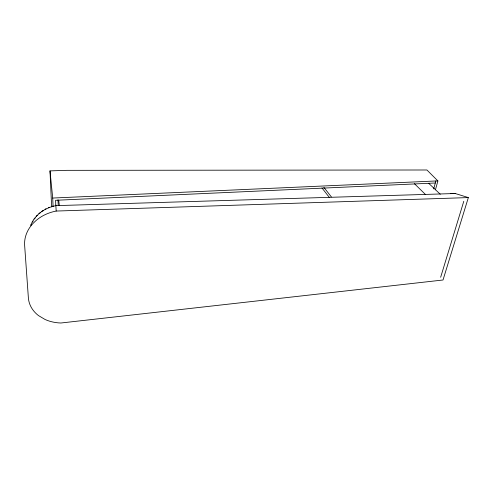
<?xml version="1.0" encoding="UTF-8"?>
<svg xmlns="http://www.w3.org/2000/svg" width="493" height="493" viewBox="0 0 493 493"><rect width="100%" height="100%" fill="white"/><g stroke="black" fill="none" stroke-linecap="round" stroke-linejoin="round"><path stroke-width="0.74" d="M433.692 188.893L435.874 180.98L437.889 180.937L435.43 189.799M440.656 277.245L463.784 201.292M468.35 197.582L443.016 279.999L60.867 323.007A36.753 28.311 -9 0 1 45.06 319.476L38.491 315.582A37.918 29.235 -9.1 0 1 28.366 297.729L24.65 245.532A39.606 32.107 -6.7 0 1 32.735 223.73L35.829 220.722A38.509 31.225 -6.6 0 1 56.177 211.053L468.35 197.582L455.249 193.515L450.818 193.459M30.806 225.202C33.388 218.381 38.781 212.927 45.116 209.47A15.788 3.771 60.3 0 1 46.034 208.853M45.116 209.47L48.622 207.806A15.739 2.841 66.5 0 1 49.51 207.35M48.622 207.806L52.32 206.499A15.702 1.867 72.5 0 1 53.053 206.277M52.32 206.499L55.857 205.643L455.249 193.515M437.889 180.937L426.932 169.993L66.765 170.338L49.996 170.898L52.714 198.044L435.874 180.98M435.319 183.002L55.592 200.287L55.814 205.624A15.677 0.376 81.6 0 1 55.955 205.415M428.713 183.328L440.255 194.236M414.41 183.661L425.373 194.402M323.827 187.291L331.358 196.904M321.966 187.95L329.472 197.601M58.722 200.25L59.314 205.439M55.857 205.643L56.184 211.066M49.996 170.898L51.636 206.85M52.714 198.044L53.084 206.425M57.989 199.825L58.205 205.199M41.856 211.454A15.844 4.64 53.9 0 1 43.667 210.733M38.892 213.752A15.899 5.435 47.4 0 1 40.229 212.859M36.272 216.31A15.967 6.144 40.7 0 1 37.782 215.25M34.029 219.102A16.029 6.76 33.7 0 1 35.274 218.035M32.199 222.084A16.084 7.278 26.5 0 1 33.13 221.129M30.8 225.202A16.133 7.691 19.2 0 1 31.404 224.469"/></g></svg>
